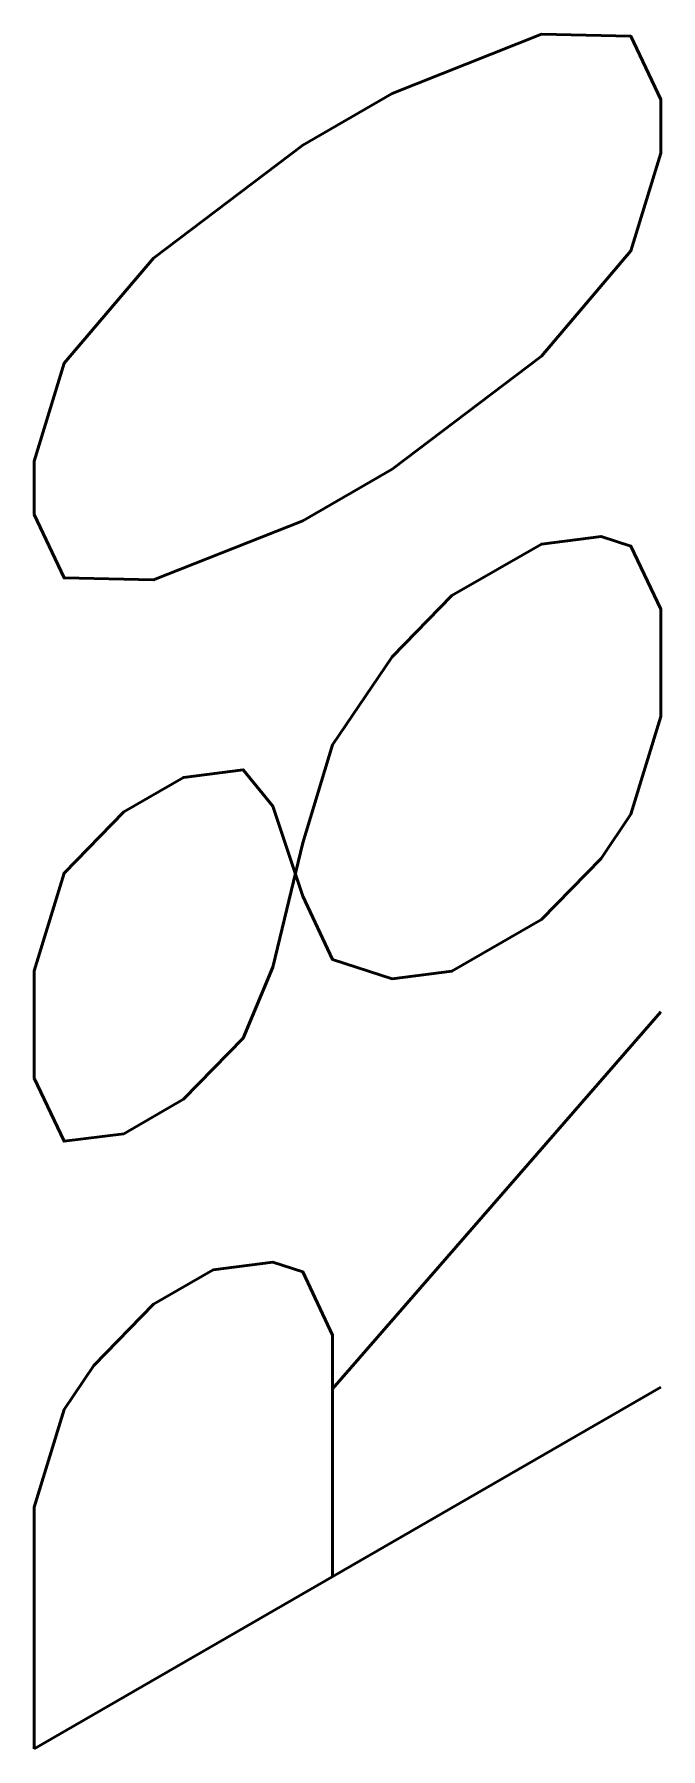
# Model space of a CAD drawing. Header units: millimetres. Extents: x -10182.848 to -10182.648, y -29.635 to -29.087.
import ezdxf

# ---------------------------------------------------------------- set-up
doc = ezdxf.new("R2010")
doc.units = ezdxf.units.MM
doc.layers.add('Tub_iso_texto_r80', color=2, linetype='Continuous')
doc.styles.add('r80', font='romans.shx')

msp = doc.modelspace()

# ---------------------------------------------------------------- texts
at = {"layer": 'Tub_iso_texto_r80', "color": 2, "linetype": 'Continuous', "style": 'r80', "oblique": 330}
msp.add_text('R80', height=0.2, rotation=90, dxfattribs=at).set_placement((-10182.64805, -29.55401))

doc.saveas('drawing.dxf')
